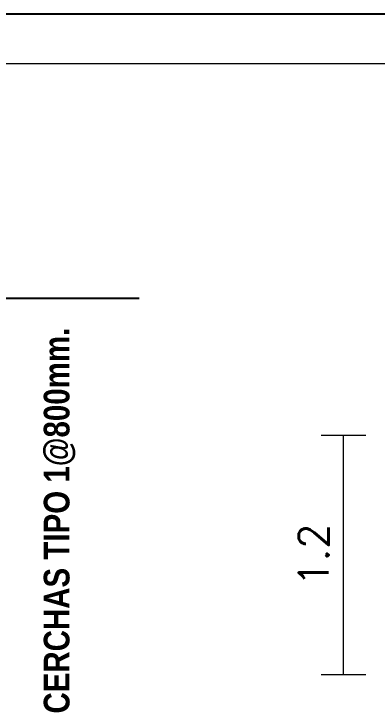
# Model space of a CAD drawing. Header units: millimetres. Extents: x 16 to 499, y 22 to 82.
# Drawn here: x 323.75 to 331.05, y 67.56 to 81.63 of the extents above; entities that cross this region are included whole.
import ezdxf
from ezdxf.enums import TextEntityAlignment as Align

# ---------------------------------------------------------------- set-up
doc = ezdxf.new("R2010")
doc.units = ezdxf.units.MM
doc.layers.add('08', color=8, linetype='Continuous')
doc.layers.add('COTAS', color=13, linetype='Continuous', lineweight=9)
doc.layers.add('MUROS', color=7, linetype='Continuous', lineweight=18)
doc.styles.add('1', font='romans.shx', dxfattribs={"height": 40})
doc.styles.add('CYPETXT', font='romans__.ttf', dxfattribs={"height": 0.2})

msp = doc.modelspace()

# ---------------------------------------------------------------- linework, layer by layer
at = {"color": 2}
msp.add_line((322.361, 75.916), (326.265, 75.916), dxfattribs=at)
at = {"layer": '08', "linetype": 'Continuous'}
msp.add_lwpolyline([(259.669, 81.63), (259.669, 22.23), (377.071, 22.23), (377.071, 81.63), (259.669, 81.63)], dxfattribs=at)
at = {"layer": 'COTAS'}
for p, q in [((330.824, 73.155), (329.924, 73.155)), ((330.824, 73.155), (329.924, 73.155)), ((330.374, 68.355), (330.374, 73.155)), ((330.374, 68.355), (330.374, 73.155)), ((329.924, 68.355), (330.824, 68.355)), ((329.924, 68.355), (330.824, 68.355))]:
    msp.add_line(p, q, dxfattribs=at)
at = {"layer": 'MUROS', "color": 4, "linetype": 'Continuous', "lineweight": 0}
msp.add_lwpolyline([(262.154, 80.63), (262.154, 23.23), (375.823, 23.23), (375.823, 80.63)], close=True, dxfattribs=at)

# ---------------------------------------------------------------- texts
at = {"color": 4, "insert": (324.346, 67.567), "char_height": 0.5174, "width": 17.91231, "attachment_point": 1, "rotation": 90, "style": '1'}
msp.add_mtext('{\\fSwis721 Cn BT|b1|i0|c0|p34;CERCHAS TIPO 1@800mm.}', dxfattribs=at)
at = {"layer": 'COTAS', "style": 'CYPETXT', "width": 0.868061}
msp.add_text('1.2', height=0.6, rotation=90, dxfattribs=at).set_placement((330.074, 70.125), (330.074, 71.385), align=Align.FIT)
msp.add_text('1.2', height=0.6, rotation=90, dxfattribs=at).set_placement((330.074, 70.125), (330.074, 71.385), align=Align.FIT)

doc.saveas('drawing.dxf')
